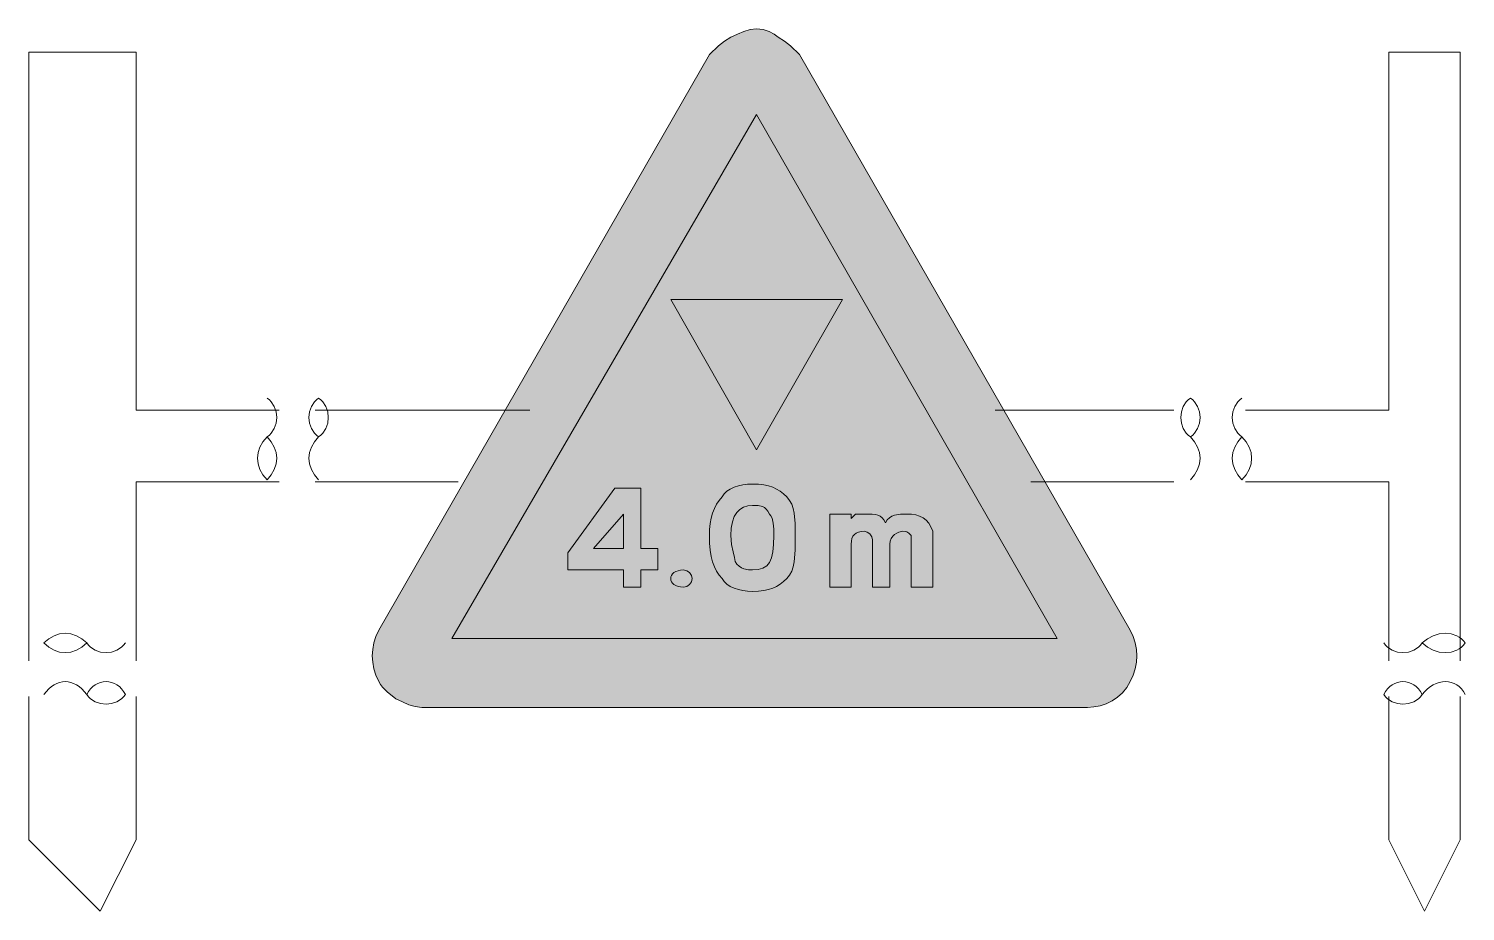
# Model space of a CAD drawing. Header units: metres. Extents: x 81 to 482, y 14 to 260.
import ezdxf

# ---------------------------------------------------------------- set-up
doc = ezdxf.new("R2010")
doc.units = ezdxf.units.M
for name, color, linetype, true_color in [('FILL_BLACK_000000', 7, 'Continuous', 0x000000), ('FILL_RED_FF0000', 7, 'Continuous', 0xff0000), ('FILL_WHITE_FFFFFF', 7, 'Continuous', 0xffffff), ('STROKE_BLACK_000000', 7, 'Continuous', 0x000000)]:
    doc.layers.add(name, color=color, linetype=linetype, true_color=true_color)

msp = doc.modelspace()

# ---------------------------------------------------------------- hatches: boundary and pattern name
at = {"layer": 'FILL_BLACK_000000', "true_color": 0x000000}
h = msp.add_hatch(color=7, dxfattribs=at)
h.dxf.hatch_style = 1
h.paths.add_polyline_path([(308.01, 184.88), (284.01, 142.88), (260.01, 184.88), (308.01, 184.88)])
h = msp.add_hatch(color=7, dxfattribs=at)
h.dxf.hatch_style = 1
h.paths.add_polyline_path([(294.51, 111.53), (294.22, 110.15), (293.8, 108.92), (293.2, 107.84), (292.41, 106.88), (291.51, 106.04), (290.57, 105.3), (289.58, 104.69), (288.51, 104.18), (287.32, 103.79), (286, 103.5), (284.5, 103.34), (282.81, 103.28), (281.46, 103.34), (280.15, 103.5), (278.89, 103.79), (277.71, 104.18), (276.65, 104.69), (275.72, 105.3), (274.97, 106.04), (274.41, 106.88), (273.57, 107.84), (272.83, 108.92), (272.22, 110.15), (271.71, 111.53), (271.32, 113.08), (271.03, 114.81), (270.87, 116.74), (270.81, 118.88), (270.87, 120.62), (271.03, 122.25), (271.32, 123.77), (271.71, 125.18), (272.22, 126.47), (272.83, 127.65), (273.57, 128.72), (274.41, 129.68), (274.97, 130.52), (275.72, 131.25), (276.65, 131.87), (277.71, 132.38), (278.89, 132.77), (280.15, 133.05), (281.46, 133.22), (282.81, 133.28), (284.5, 133.22), (286, 133.05), (287.32, 132.77), (288.51, 132.38), (289.58, 131.87), (290.57, 131.25), (291.51, 130.52), (292.41, 129.68), (293.2, 128.72), (293.8, 127.65), (294.22, 126.47), (294.51, 125.18), (294.77, 122.25), (294.81, 118.88), (294.77, 114.81), (294.51, 111.53)])
h.paths.add_polyline_path([(288.66, 122.33), (288.3, 123.77), (288.01, 124.38), (287.61, 124.88), (287.16, 125.67), (286.69, 126.27), (286.2, 126.69), (285.66, 126.98), (284.4, 127.24), (282.81, 127.28), (281.52, 127.17), (280.35, 126.81), (279.33, 126.2), (278.46, 125.33), (277.76, 124.17), (277.24, 122.72), (276.92, 120.96), (276.81, 118.88), (277, 116.4), (277.41, 114.38), (277.82, 112.8), (278.01, 111.68), (278.51, 110.89), (279.1, 110.29), (279.74, 109.87), (280.41, 109.58), (281.72, 109.32), (282.81, 109.28), (284.45, 109.4), (285.77, 109.77), (286.82, 110.42), (287.61, 111.38), (288.18, 112.68), (288.55, 114.34), (288.75, 116.4), (288.81, 118.88), (288.79, 120.66), (288.66, 122.33)], flags=16)
h = msp.add_hatch(color=7, dxfattribs=at)
h.dxf.hatch_style = 1
h.paths.add_polyline_path([(256.41, 109.28), (251.61, 109.28), (251.61, 104.48), (246.81, 104.48), (246.81, 109.28), (231.21, 109.28), (231.21, 114.08), (244.41, 132.08), (251.61, 132.08), (251.61, 115.28), (256.41, 115.28), (256.41, 109.28)])
h.paths.add_polyline_path([(246.81, 115.28), (246.81, 124.88), (238.41, 115.28), (246.81, 115.28)], flags=16)
h = msp.add_hatch(color=7, dxfattribs=at)
h.dxf.hatch_style = 1
h.paths.add_polyline_path([(323.74, 119.85), (323.14, 119.57), (322.56, 119.18), (322.03, 118.67), (321.6, 118.05), (321.32, 117.32), (321.21, 116.48), (321.21, 104.48), (316.41, 104.48), (316.41, 117.68), (316.2, 118.56), (315.66, 119.33), (314.89, 119.87), (314.01, 120.08), (313.17, 120.02), (312.43, 119.85), (311.82, 119.57), (311.31, 119.18), (310.92, 118.67), (310.63, 118.05), (310.47, 117.32), (310.41, 116.48), (310.41, 104.48), (304.41, 104.48), (304.41, 124.88), (310.41, 124.88), (310.41, 123.68), (311.61, 124.88), (314.01, 124.88), (316.3, 124.84), (317.17, 124.75), (317.91, 124.58), (318.53, 124.29), (319.07, 123.87), (319.56, 123.27), (320.01, 122.48), (320.51, 123.27), (321.12, 123.87), (321.8, 124.29), (322.56, 124.58), (324.23, 124.84), (326.01, 124.88), (327.3, 124.82), (328.48, 124.64), (329.55, 124.31), (330.51, 123.83), (331.35, 123.18), (332.08, 122.35), (332.7, 121.32), (333.21, 120.08), (333.21, 118.88), (333.21, 104.48), (327.21, 104.48), (327.21, 117.68), (327.21, 118.88), (326.5, 119.57), (326.01, 119.93), (325.52, 120.06), (324.81, 120.08), (323.74, 119.85)])
h = msp.add_hatch(color=7, dxfattribs=at)
h.dxf.hatch_style = 1
h.paths.add_polyline_path([(265.8, 106), (265.26, 105.23), (264.49, 104.69), (263.61, 104.48), (262.77, 104.53), (262.03, 104.69), (261.42, 104.92), (260.91, 105.23), (260.52, 105.59), (260.23, 106), (260.07, 106.43), (260.01, 106.88), (260.07, 107.33), (260.23, 107.76), (260.52, 108.17), (260.91, 108.53), (261.42, 108.84), (262.03, 109.07), (262.77, 109.23), (263.61, 109.28), (264.49, 109.07), (265.26, 108.53), (265.8, 107.76), (266.01, 106.88), (265.8, 106)])
at = {"layer": 'FILL_RED_FF0000', "true_color": 0xff0000}
h = msp.add_hatch(color=7, dxfattribs=at)
h.dxf.hatch_style = 1
h.paths.add_polyline_path([(389.2, 90.68), (389.76, 88.88), (390.1, 87.08), (390.21, 85.28), (390.1, 83.48), (389.76, 81.68), (389.2, 79.88), (388.41, 78.08), (387.4, 76.39), (386.2, 74.93), (384.82, 73.69), (383.31, 72.68), (381.68, 71.89), (379.97, 71.33), (378.21, 70.99), (376.41, 70.88), (190.41, 70.88), (188.61, 71.09), (186.81, 71.63), (185.01, 72.4), (183.21, 73.28), (180.81, 75.23), (179.5, 76.49), (178.91, 77.23), (178.41, 78.08), (177.62, 79.88), (177.06, 81.68), (176.72, 83.48), (176.61, 85.28), (176.72, 87.08), (177.06, 88.88), (177.62, 90.68), (178.41, 92.48), (270.81, 253.28), (273.36, 255.68), (275.03, 256.99), (276.81, 258.08), (278.61, 258.96), (280.41, 259.73), (282.21, 260.27), (284.01, 260.48), (285.79, 260.27), (287.46, 259.73), (288.9, 258.96), (290.01, 258.08), (291.79, 256.99), (293.46, 255.68), (296.01, 253.28), (388.41, 92.48), (389.2, 90.68)])
at = {"layer": 'FILL_WHITE_FFFFFF', "true_color": 0xffffff}
h = msp.add_hatch(color=7, dxfattribs=at)
h.dxf.hatch_style = 1
h.paths.add_polyline_path([(198.81, 90.08), (284.01, 236.48), (368.01, 90.08), (198.81, 90.08)])

# ---------------------------------------------------------------- linework, layer by layer
at = {"layer": 'FILL_BLACK_000000', "lineweight": 0, "true_color": 0x000000}
for points in [[(308.01, 184.88), (284.01, 142.88), (260.01, 184.88)], [(294.51, 111.53), (294.22, 110.15), (293.8, 108.92), (293.2, 107.84), (292.41, 106.88), (291.51, 106.04), (290.57, 105.3), (289.58, 104.69), (288.51, 104.18), (287.32, 103.79), (286, 103.5), (284.5, 103.34), (282.81, 103.28), (281.46, 103.34), (280.15, 103.5), (278.89, 103.79), (277.71, 104.18), (276.65, 104.69), (275.72, 105.3), (274.97, 106.04), (274.41, 106.88), (273.57, 107.84), (272.83, 108.92), (272.22, 110.15), (271.71, 111.53), (271.32, 113.08), (271.03, 114.81), (270.87, 116.74), (270.81, 118.88), (270.87, 120.62), (271.03, 122.25), (271.32, 123.77), (271.71, 125.18), (272.22, 126.47), (272.83, 127.65), (273.57, 128.72), (274.41, 129.68), (274.97, 130.52), (275.72, 131.25), (276.65, 131.87), (277.71, 132.38), (278.89, 132.77), (280.15, 133.05), (281.46, 133.22), (282.81, 133.28), (284.5, 133.22), (286, 133.05), (287.32, 132.77), (288.51, 132.38), (289.58, 131.87), (290.57, 131.25), (291.51, 130.52), (292.41, 129.68), (293.2, 128.72), (293.8, 127.65), (294.22, 126.47), (294.51, 125.18), (294.77, 122.25), (294.81, 118.88), (294.77, 114.81)], [(256.41, 109.28), (251.61, 109.28), (251.61, 104.48), (246.81, 104.48), (246.81, 109.28), (231.21, 109.28), (231.21, 114.08), (244.41, 132.08), (251.61, 132.08), (251.61, 115.28), (256.41, 115.28)], [(246.81, 115.28), (246.81, 124.88), (238.41, 115.28)], [(288.66, 122.33), (288.3, 123.77), (288.01, 124.38), (287.61, 124.88), (287.16, 125.67), (286.69, 126.27), (286.2, 126.69), (285.66, 126.98), (284.4, 127.24), (282.81, 127.28), (281.52, 127.17), (280.35, 126.81), (279.33, 126.2), (278.46, 125.33), (277.76, 124.17), (277.24, 122.72), (276.92, 120.96), (276.81, 118.88), (277, 116.4), (277.41, 114.38), (277.82, 112.8), (278.01, 111.68), (278.51, 110.89), (279.1, 110.29), (279.74, 109.87), (280.41, 109.58), (281.72, 109.32), (282.81, 109.28), (284.45, 109.4), (285.77, 109.77), (286.82, 110.42), (287.61, 111.38), (288.18, 112.68), (288.55, 114.34), (288.75, 116.4), (288.81, 118.88), (288.79, 120.66)], [(323.74, 119.85), (323.14, 119.57), (322.56, 119.18), (322.03, 118.67), (321.6, 118.05), (321.32, 117.32), (321.21, 116.48), (321.21, 104.48), (316.41, 104.48), (316.41, 117.68), (316.2, 118.56), (315.66, 119.33), (314.89, 119.87), (314.01, 120.08), (313.17, 120.02), (312.43, 119.85), (311.82, 119.57), (311.31, 119.18), (310.92, 118.67), (310.63, 118.05), (310.47, 117.32), (310.41, 116.48), (310.41, 104.48), (304.41, 104.48), (304.41, 124.88), (310.41, 124.88), (310.41, 123.68), (311.61, 124.88), (314.01, 124.88), (316.3, 124.84), (317.17, 124.75), (317.91, 124.58), (318.53, 124.29), (319.07, 123.87), (319.56, 123.27), (320.01, 122.48), (320.51, 123.27), (321.12, 123.87), (321.8, 124.29), (322.56, 124.58), (324.23, 124.84), (326.01, 124.88), (327.3, 124.82), (328.48, 124.64), (329.55, 124.31), (330.51, 123.83), (331.35, 123.18), (332.08, 122.35), (332.7, 121.32), (333.21, 120.08), (333.21, 118.88), (333.21, 104.48), (327.21, 104.48), (327.21, 117.68), (327.21, 118.88), (326.5, 119.57), (326.01, 119.93), (325.52, 120.06), (324.81, 120.08)], [(265.8, 106), (265.26, 105.23), (264.49, 104.69), (263.61, 104.48), (262.77, 104.53), (262.03, 104.69), (261.42, 104.92), (260.91, 105.23), (260.52, 105.59), (260.23, 106), (260.07, 106.43), (260.01, 106.88), (260.07, 107.33), (260.23, 107.76), (260.52, 108.17), (260.91, 108.53), (261.42, 108.84), (262.03, 109.07), (262.77, 109.23), (263.61, 109.28), (264.49, 109.07), (265.26, 108.53), (265.8, 107.76), (266.01, 106.88)]]:
    msp.add_lwpolyline(points, close=True, dxfattribs=at)
at = {"layer": 'FILL_RED_FF0000', "lineweight": 0, "true_color": 0xff0000}
msp.add_lwpolyline([(389.2, 90.68), (389.76, 88.88), (390.1, 87.08), (390.21, 85.28), (390.1, 83.48), (389.76, 81.68), (389.2, 79.88), (388.41, 78.08), (387.4, 76.39), (386.2, 74.93), (384.82, 73.69), (383.31, 72.68), (381.68, 71.89), (379.97, 71.33), (378.21, 70.99), (376.41, 70.88), (190.41, 70.88), (188.61, 71.09), (186.81, 71.63), (185.01, 72.4), (183.21, 73.28), (180.81, 75.23), (179.5, 76.49), (178.91, 77.23), (178.41, 78.08), (177.62, 79.88), (177.06, 81.68), (176.72, 83.48), (176.61, 85.28), (176.72, 87.08), (177.06, 88.88), (177.62, 90.68), (178.41, 92.48), (270.81, 253.28), (273.36, 255.68), (275.03, 256.99), (276.81, 258.08), (278.61, 258.96), (280.41, 259.73), (282.21, 260.27), (284.01, 260.48), (285.79, 260.27), (287.46, 259.73), (288.9, 258.96), (290.01, 258.08), (291.79, 256.99), (293.46, 255.68), (296.01, 253.28), (388.41, 92.48)], close=True, dxfattribs=at)
at = {"layer": 'FILL_WHITE_FFFFFF', "lineweight": 0, "true_color": 0xff0000}
msp.add_lwpolyline([(198.81, 90.08), (284.01, 236.48), (368.01, 90.08)], close=True, dxfattribs=at)
at = {"layer": 'STROKE_BLACK_000000', "lineweight": 0, "true_color": 0x000000}
for points in [[(80.61, 253.92), (110.61, 253.92)], [(80.61, 83.92), (80.61, 253.92)], [(110.61, 153.92), (110.61, 253.92)], [(480.61, 253.92), (460.61, 253.92)], [(460.61, 153.92), (460.61, 253.92)], [(480.61, 83.92), (480.61, 253.92)], [(147.21, 146.48), (147.84, 146.97), (148.39, 147.53), (149.23, 148.84), (149.74, 150.32), (149.91, 151.88), (149.74, 153.44), (149.23, 154.92), (148.39, 156.23), (147.84, 156.79), (147.21, 157.28)], [(161.61, 146.48), (160.98, 146.97), (160.43, 147.53), (159.58, 148.84), (159.08, 150.32), (158.91, 151.88), (159.08, 153.44), (159.58, 154.92), (160.43, 156.23), (160.98, 156.79), (161.61, 157.28)], [(161.61, 146.48), (162.24, 146.97), (162.79, 147.53), (163.63, 148.84), (164.14, 150.32), (164.31, 151.88), (164.14, 153.44), (163.63, 154.92), (162.79, 156.23), (162.24, 156.79), (161.61, 157.28)], [(405.21, 146.48), (404.58, 146.97), (404.03, 147.53), (403.18, 148.84), (402.68, 150.32), (402.51, 151.88), (402.68, 153.44), (403.18, 154.92), (404.03, 156.23), (404.58, 156.79), (405.21, 157.28)], [(405.21, 146.48), (405.84, 146.97), (406.39, 147.53), (407.23, 148.84), (407.74, 150.32), (407.91, 151.88), (407.74, 153.44), (407.23, 154.92), (406.39, 156.23), (405.84, 156.79), (405.21, 157.28)], [(419.61, 146.48), (418.98, 146.97), (418.43, 147.53), (417.58, 148.84), (417.08, 150.32), (416.91, 151.88), (417.08, 153.44), (417.58, 154.92), (418.43, 156.23), (418.98, 156.79), (419.61, 157.28)], [(110.61, 153.92), (150.61, 153.92)], [(160.61, 153.92), (220.61, 153.92)], [(400.61, 153.92), (350.61, 153.92)], [(460.61, 153.92), (420.61, 153.92)], [(147.21, 134.48), (146.03, 135.88), (145.18, 137.37), (144.68, 138.91), (144.51, 140.48), (144.68, 142.05), (145.18, 143.59), (146.03, 145.08), (147.21, 146.48)], [(147.21, 134.48), (148.39, 135.88), (149.23, 137.37), (149.74, 138.91), (149.91, 140.48), (149.74, 142.05), (149.23, 143.59), (148.39, 145.08), (147.21, 146.48)], [(161.61, 134.48), (160.43, 135.88), (159.58, 137.37), (159.08, 138.91), (158.91, 140.48), (159.08, 142.05), (159.58, 143.59), (160.43, 145.08), (161.61, 146.48)], [(405.21, 134.48), (406.39, 135.88), (407.23, 137.37), (407.74, 138.91), (407.91, 140.48), (407.74, 142.05), (407.23, 143.59), (406.39, 145.08), (405.21, 146.48)], [(419.61, 134.48), (418.43, 135.88), (417.58, 137.37), (417.08, 138.91), (416.91, 140.48), (417.08, 142.05), (417.58, 143.59), (418.43, 145.08), (419.61, 146.48)], [(419.61, 134.48), (420.79, 135.88), (421.63, 137.37), (422.14, 138.91), (422.31, 140.48), (422.14, 142.05), (421.63, 143.59), (420.79, 145.08), (419.61, 146.48)], [(110.61, 133.92), (150.61, 133.92)], [(110.61, 83.92), (110.61, 133.92)], [(160.61, 133.92), (200.61, 133.92)], [(400.61, 133.92), (360.61, 133.92)], [(460.61, 133.92), (420.61, 133.92)], [(460.61, 83.92), (460.61, 133.92)], [(84.81, 88.88), (86.21, 90.06), (87.7, 90.9), (89.24, 91.41), (90.81, 91.58), (92.38, 91.41), (93.92, 90.9), (95.41, 90.06), (96.81, 88.88)], [(84.81, 88.88), (86.21, 87.7), (87.7, 86.85), (89.24, 86.35), (90.81, 86.18), (92.38, 86.35), (93.92, 86.85), (95.41, 87.7), (96.81, 88.88)], [(96.81, 88.88), (97.3, 88.25), (97.86, 87.7), (99.17, 86.85), (100.65, 86.35), (102.21, 86.18), (103.77, 86.35), (105.25, 86.85), (106.56, 87.7), (107.12, 88.25), (107.61, 88.88)], [(470.01, 88.88), (469.52, 88.25), (468.96, 87.7), (467.65, 86.85), (466.17, 86.35), (464.61, 86.18), (463.05, 86.35), (461.57, 86.85), (460.26, 87.7), (459.7, 88.25), (459.21, 88.88)], [(482.01, 88.88), (481.52, 89.51), (480.95, 90.06), (480.32, 90.53), (479.63, 90.9), (478.11, 91.41), (476.46, 91.58), (474.76, 91.41), (473.07, 90.9), (471.46, 90.06), (470.01, 88.88)], [(482.01, 88.88), (481.52, 88.25), (480.95, 87.7), (480.32, 87.23), (479.63, 86.85), (478.11, 86.35), (476.46, 86.18), (474.76, 86.35), (473.07, 86.85), (471.46, 87.7), (470.01, 88.88)], [(84.81, 74.48), (86.21, 76.05), (86.95, 76.67), (87.7, 77.18), (88.46, 77.57), (89.24, 77.85), (90.02, 78.02), (90.81, 78.08), (91.6, 78.02), (92.38, 77.85), (93.16, 77.57), (93.92, 77.18), (94.67, 76.67), (95.41, 76.05), (96.81, 74.48)], [(96.81, 74.48), (97.3, 75.32), (97.86, 76.05), (98.49, 76.67), (99.17, 77.18), (99.89, 77.57), (100.65, 77.85), (101.42, 78.02), (102.21, 78.08), (103, 78.02), (103.77, 77.85), (104.53, 77.57), (105.25, 77.18), (105.93, 76.67), (106.56, 76.05), (107.12, 75.32), (107.61, 74.48)], [(470.01, 74.48), (469.52, 75.32), (468.96, 76.05), (468.33, 76.67), (467.65, 77.18), (466.93, 77.57), (466.17, 77.85), (465.4, 78.02), (464.61, 78.08), (463.82, 78.02), (463.05, 77.85), (462.29, 77.57), (461.57, 77.18), (460.89, 76.67), (460.26, 76.05), (459.7, 75.32), (459.21, 74.48)], [(482.01, 74.48), (481.52, 75.32), (480.95, 76.05), (480.32, 76.67), (479.63, 77.18), (478.89, 77.57), (478.11, 77.85), (477.3, 78.02), (476.46, 78.08), (475.61, 78.02), (474.76, 77.85), (473.91, 77.57), (473.07, 77.18), (472.25, 76.67), (471.46, 76.05), (470.71, 75.32), (470.01, 74.48)], [(80.61, 33.92), (80.61, 73.92)], [(96.81, 74.48), (97.3, 73.85), (97.86, 73.3), (99.17, 72.45), (100.65, 71.95), (102.21, 71.78), (103.77, 71.95), (105.25, 72.45), (106.56, 73.3), (107.12, 73.85), (107.61, 74.48)], [(110.61, 33.92), (110.61, 73.92)], [(470.01, 74.48), (469.52, 73.85), (468.96, 73.3), (467.65, 72.45), (466.17, 71.95), (464.61, 71.78), (463.05, 71.95), (461.57, 72.45), (460.26, 73.3), (459.7, 73.85), (459.21, 74.48)], [(460.61, 33.92), (460.61, 73.92)], [(480.61, 33.92), (480.61, 73.92)], [(80.61, 33.92), (100.61, 13.92)], [(110.61, 33.92), (100.61, 13.92)], [(460.61, 33.92), (470.61, 13.92)], [(480.61, 33.92), (470.61, 13.92)]]:
    msp.add_lwpolyline(points, dxfattribs=at)

doc.saveas('drawing.dxf')
